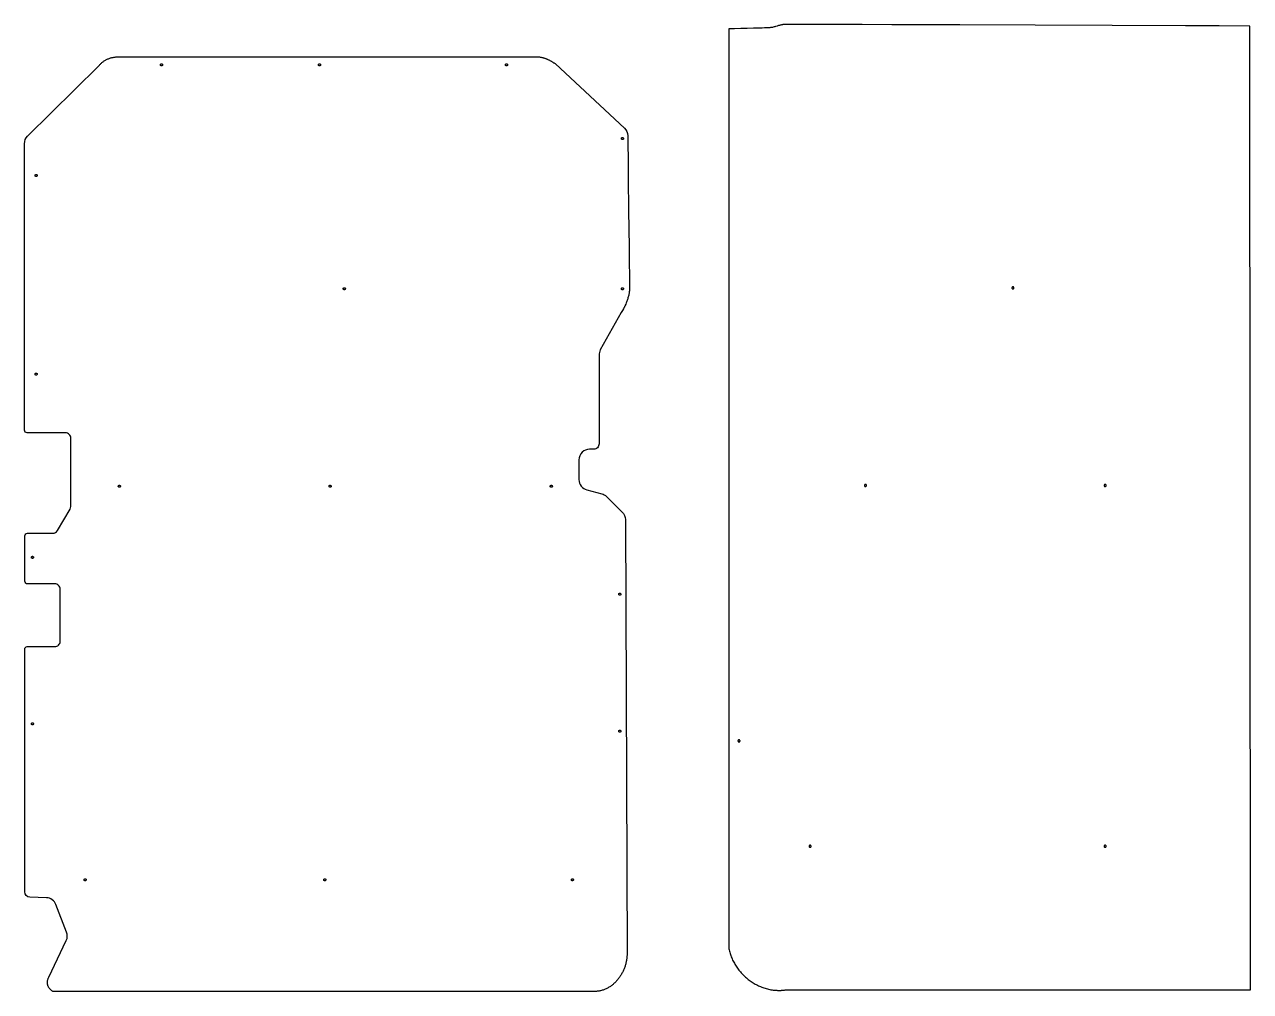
# Model space of a CAD drawing. Extents: x -90 to 5094, y -2208 to 5100.
# Drawn here: x -74 to 2253, y -2208 to -373 of the extents above; entities that cross this region are included whole.
import ezdxf

# ---------------------------------------------------------------- set-up
doc = ezdxf.new("R2010")
doc.units = 0
doc.layers.add('Default_Layer', color=1, linetype='CONTINUOUS')

msp = doc.modelspace()

# ---------------------------------------------------------------- linework, layer by layer
at = {"layer": 'Default_Layer'}
for points in [[(2252.5, -375.5), (2194, -375.3), (2130, -375.1), (1990.6, -374.5), (1844.5, -374), (1701.8, -373.4), (1572.5, -373), (1516.1, -372.8), (1466.8, -372.6), (1425.9, -372.6), (1409.1, -372.5), (1394.8, -372.5), (1383.2, -372.6), (1374.5, -372.6), (1368.9, -372.7), (1367.3, -372.7), (1366.5, -372.7), (1365.8, -372.8), (1365, -372.9), (1363.5, -373.2), (1362.1, -373.5), (1360.6, -373.9), (1359.2, -374.2), (1357.7, -374.6), (1354.8, -375.5), (1351.9, -376.4), (1350.4, -376.8), (1349, -377.2), (1347.5, -377.5), (1346, -377.9), (1344.6, -378.1), (1343.1, -378.4), (1342.2, -378.5), (1341.2, -378.6), (1339.9, -378.7), (1338.5, -378.8), (1335, -378.9), (1331, -379.1), (1326.4, -379.3), (1321.4, -379.4), (1310.2, -379.7), (1298.2, -380), (1285.9, -380.3), (1274.1, -380.6), (1268.6, -380.7), (1263.4, -380.9), (1263.4, -2127.1), (1263.9, -2129.3), (1264.4, -2131.5), (1265, -2133.7), (1265.6, -2135.9), (1266.3, -2138), (1267, -2140.2), (1267.8, -2142.3), (1268.7, -2144.4), (1269.6, -2146.5), (1270.5, -2148.5), (1271.5, -2150.6), (1272.6, -2152.6), (1273.7, -2154.6), (1274.8, -2156.5), (1276, -2158.5), (1277.2, -2160.4), (1278.4, -2162.3), (1279.8, -2164.1), (1281.1, -2165.9), (1282.5, -2167.7), (1283.9, -2169.5), (1285.4, -2171.2), (1286.9, -2172.9), (1288.4, -2174.6), (1290, -2176.2), (1291.6, -2177.8), (1293.2, -2179.4), (1294.9, -2180.9), (1296.6, -2182.4), (1298.4, -2183.9), (1300.2, -2185.3), (1302, -2186.7), (1303.8, -2188), (1305.6, -2189.3), (1307.5, -2190.6), (1309.5, -2191.8), (1311.4, -2192.9), (1313.4, -2194.1), (1315.3, -2195.1), (1317.4, -2196.2), (1319.4, -2197.2), (1321.4, -2198.1), (1323.5, -2199), (1325.6, -2199.8), (1327.7, -2200.6), (1329.9, -2201.4), (1332, -2202.1), (1334.2, -2202.7), (1336.4, -2203.3), (1338.6, -2203.8), (1340.8, -2204.3), (1343, -2204.8), (1345.2, -2205.1), (1347.5, -2205.4), (1349.7, -2205.7), (1352, -2205.9), (1354.2, -2206), (1355.4, -2206.1), (1356.5, -2206.1), (1357.7, -2206.1), (1358.8, -2206.1), (1360, -2206.1), (1361.1, -2206.1), (1362.3, -2206.1), (1363.4, -2206), (1364.5, -2205.9), (1365.7, -2205.8), (1366.9, -2205.7), (1368, -2205.6), (1369.2, -2205.5), (1370.3, -2205.3), (2253.5, -2205.3), (2252.5, -375.5)], [(186.3, -447.1), (186.5, -447.1), (186.7, -447.1), (186.9, -447.2), (187.1, -447.3), (187.2, -447.3), (187.4, -447.4), (187.6, -447.6), (187.7, -447.7), (187.8, -447.8), (187.9, -448), (188, -448.1), (188.1, -448.3), (188.2, -448.5), (188.2, -448.7), (188.3, -448.9), (188.3, -449.1), (188.3, -449.3), (188.2, -449.5), (188.2, -449.7), (188.1, -449.9), (188, -450.1), (187.9, -450.2), (187.8, -450.4), (187.7, -450.5), (187.6, -450.6), (187.4, -450.8), (187.2, -450.9), (187.1, -450.9), (186.9, -451), (186.7, -451.1), (186.5, -451.1), (186.3, -451.1), (186.1, -451.1), (185.9, -451.1), (185.7, -451), (185.5, -450.9), (185.3, -450.9), (185.2, -450.8), (185, -450.6), (184.9, -450.5), (184.7, -450.4), (184.6, -450.2), (184.5, -450.1), (184.4, -449.9), (184.4, -449.7), (184.3, -449.5), (184.3, -449.3), (184.3, -449.1), (184.3, -448.9), (184.3, -448.7), (184.4, -448.5), (184.4, -448.3), (184.5, -448.1), (184.6, -448), (184.7, -447.8), (184.9, -447.7), (185, -447.6), (185.2, -447.4), (185.3, -447.3), (185.5, -447.3), (185.7, -447.2), (185.9, -447.1), (186.1, -447.1), (186.3, -447.1)], [(486.3, -447.1), (486.5, -447.1), (486.7, -447.1), (486.9, -447.2), (487.1, -447.3), (487.2, -447.3), (487.4, -447.4), (487.6, -447.6), (487.7, -447.7), (487.8, -447.8), (487.9, -448), (488, -448.1), (488.1, -448.3), (488.2, -448.5), (488.2, -448.7), (488.3, -448.9), (488.3, -449.1), (488.3, -449.3), (488.2, -449.5), (488.2, -449.7), (488.1, -449.9), (488, -450.1), (487.9, -450.2), (487.8, -450.4), (487.7, -450.5), (487.6, -450.6), (487.4, -450.8), (487.2, -450.9), (487.1, -450.9), (486.9, -451), (486.7, -451.1), (486.5, -451.1), (486.3, -451.1), (486.1, -451.1), (485.9, -451.1), (485.7, -451), (485.5, -450.9), (485.3, -450.9), (485.2, -450.8), (485, -450.6), (484.9, -450.5), (484.7, -450.4), (484.6, -450.2), (484.5, -450.1), (484.4, -449.9), (484.4, -449.7), (484.3, -449.5), (484.3, -449.3), (484.3, -449.1), (484.3, -448.9), (484.3, -448.7), (484.4, -448.5), (484.4, -448.3), (484.5, -448.1), (484.6, -448), (484.7, -447.8), (484.9, -447.7), (485, -447.6), (485.2, -447.4), (485.3, -447.3), (485.5, -447.3), (485.7, -447.2), (485.9, -447.1), (486.1, -447.1), (486.3, -447.1)], [(841.3, -447.1), (841.5, -447.1), (841.7, -447.1), (841.9, -447.2), (842.1, -447.3), (842.2, -447.3), (842.4, -447.4), (842.6, -447.6), (842.7, -447.7), (842.8, -447.8), (842.9, -448), (843, -448.1), (843.1, -448.3), (843.2, -448.5), (843.2, -448.7), (843.3, -448.9), (843.3, -449.1), (843.3, -449.3), (843.2, -449.5), (843.2, -449.7), (843.1, -449.9), (843, -450.1), (842.9, -450.2), (842.8, -450.4), (842.7, -450.5), (842.6, -450.6), (842.4, -450.8), (842.2, -450.9), (842.1, -450.9), (841.9, -451), (841.7, -451.1), (841.5, -451.1), (841.3, -451.1), (841.1, -451.1), (840.9, -451.1), (840.7, -451), (840.5, -450.9), (840.3, -450.9), (840.2, -450.8), (840, -450.6), (839.9, -450.5), (839.7, -450.4), (839.6, -450.2), (839.5, -450.1), (839.4, -449.9), (839.4, -449.7), (839.3, -449.5), (839.3, -449.3), (839.3, -449.1), (839.3, -448.9), (839.3, -448.7), (839.4, -448.5), (839.4, -448.3), (839.5, -448.1), (839.6, -448), (839.7, -447.8), (839.9, -447.7), (840, -447.6), (840.2, -447.4), (840.3, -447.3), (840.5, -447.3), (840.7, -447.2), (840.9, -447.1), (841.1, -447.1), (841.3, -447.1)], [(1061.3, -587.1), (1061.5, -587.1), (1061.7, -587.1), (1061.9, -587.2), (1062.1, -587.3), (1062.2, -587.3), (1062.4, -587.4), (1062.6, -587.6), (1062.7, -587.7), (1062.8, -587.8), (1062.9, -588), (1063, -588.1), (1063.1, -588.3), (1063.2, -588.5), (1063.2, -588.7), (1063.3, -588.9), (1063.3, -589.1), (1063.3, -589.3), (1063.2, -589.5), (1063.2, -589.7), (1063.1, -589.9), (1063, -590.1), (1062.9, -590.2), (1062.8, -590.4), (1062.7, -590.5), (1062.6, -590.6), (1062.4, -590.8), (1062.2, -590.9), (1062.1, -590.9), (1061.9, -591), (1061.7, -591.1), (1061.5, -591.1), (1061.3, -591.1), (1061.1, -591.1), (1060.9, -591.1), (1060.7, -591), (1060.5, -590.9), (1060.3, -590.9), (1060.2, -590.8), (1060, -590.6), (1059.9, -590.5), (1059.7, -590.4), (1059.6, -590.2), (1059.5, -590.1), (1059.4, -589.9), (1059.4, -589.7), (1059.3, -589.5), (1059.3, -589.3), (1059.3, -589.1), (1059.3, -588.9), (1059.3, -588.7), (1059.4, -588.5), (1059.4, -588.3), (1059.5, -588.1), (1059.6, -588), (1059.7, -587.8), (1059.9, -587.7), (1060, -587.6), (1060.2, -587.4), (1060.3, -587.3), (1060.5, -587.3), (1060.7, -587.2), (1060.9, -587.1), (1061.1, -587.1), (1061.3, -587.1)], [(-51.7, -657.1), (-51.5, -657.1), (-51.3, -657.1), (-51.1, -657.2), (-50.9, -657.3), (-50.8, -657.3), (-50.6, -657.4), (-50.4, -657.6), (-50.3, -657.7), (-50.2, -657.8), (-50.1, -658), (-50, -658.1), (-49.9, -658.3), (-49.8, -658.5), (-49.8, -658.7), (-49.7, -658.9), (-49.7, -659.1), (-49.7, -659.3), (-49.8, -659.5), (-49.8, -659.7), (-49.9, -659.9), (-50, -660.1), (-50.1, -660.2), (-50.2, -660.4), (-50.3, -660.5), (-50.4, -660.6), (-50.6, -660.8), (-50.8, -660.9), (-50.9, -660.9), (-51.1, -661), (-51.3, -661.1), (-51.5, -661.1), (-51.7, -661.1), (-51.9, -661.1), (-52.1, -661.1), (-52.3, -661), (-52.5, -660.9), (-52.7, -660.9), (-52.8, -660.8), (-53, -660.6), (-53.1, -660.5), (-53.3, -660.4), (-53.4, -660.2), (-53.5, -660.1), (-53.6, -659.9), (-53.6, -659.7), (-53.7, -659.5), (-53.7, -659.3), (-53.7, -659.1), (-53.7, -658.9), (-53.7, -658.7), (-53.6, -658.5), (-53.6, -658.3), (-53.5, -658.1), (-53.4, -658), (-53.3, -657.8), (-53.1, -657.7), (-53, -657.6), (-52.8, -657.4), (-52.7, -657.3), (-52.5, -657.3), (-52.3, -657.2), (-52.1, -657.1), (-51.9, -657.1), (-51.7, -657.1)], [(533.3, -872.1), (533.5, -872.1), (533.7, -872.1), (533.9, -872.2), (534.1, -872.3), (534.2, -872.3), (534.4, -872.4), (534.6, -872.6), (534.7, -872.7), (534.8, -872.8), (534.9, -873), (535, -873.1), (535.1, -873.3), (535.2, -873.5), (535.2, -873.7), (535.3, -873.9), (535.3, -874.1), (535.3, -874.3), (535.2, -874.5), (535.2, -874.7), (535.1, -874.9), (535, -875.1), (534.9, -875.2), (534.8, -875.4), (534.7, -875.5), (534.6, -875.6), (534.4, -875.8), (534.2, -875.9), (534.1, -875.9), (533.9, -876), (533.7, -876.1), (533.5, -876.1), (533.3, -876.1), (533.1, -876.1), (532.9, -876.1), (532.7, -876), (532.5, -875.9), (532.3, -875.9), (532.2, -875.8), (532, -875.6), (531.9, -875.5), (531.7, -875.4), (531.6, -875.2), (531.5, -875.1), (531.4, -874.9), (531.4, -874.7), (531.3, -874.5), (531.3, -874.3), (531.3, -874.1), (531.3, -873.9), (531.3, -873.7), (531.4, -873.5), (531.4, -873.3), (531.5, -873.1), (531.6, -873), (531.7, -872.8), (531.9, -872.7), (532, -872.6), (532.2, -872.4), (532.3, -872.3), (532.5, -872.3), (532.7, -872.2), (532.9, -872.1), (533.1, -872.1), (533.3, -872.1)], [(1061.3, -872.1), (1061.5, -872.1), (1061.7, -872.1), (1061.9, -872.2), (1062.1, -872.3), (1062.2, -872.3), (1062.4, -872.4), (1062.6, -872.6), (1062.7, -872.7), (1062.8, -872.8), (1062.9, -873), (1063, -873.1), (1063.1, -873.3), (1063.2, -873.5), (1063.2, -873.7), (1063.3, -873.9), (1063.3, -874.1), (1063.3, -874.3), (1063.2, -874.5), (1063.2, -874.7), (1063.1, -874.9), (1063, -875.1), (1062.9, -875.2), (1062.8, -875.4), (1062.7, -875.5), (1062.6, -875.6), (1062.4, -875.8), (1062.2, -875.9), (1062.1, -875.9), (1061.9, -876), (1061.7, -876.1), (1061.5, -876.1), (1061.3, -876.1), (1061.1, -876.1), (1060.9, -876.1), (1060.7, -876), (1060.5, -875.9), (1060.3, -875.9), (1060.2, -875.8), (1060, -875.6), (1059.9, -875.5), (1059.7, -875.4), (1059.6, -875.2), (1059.5, -875.1), (1059.4, -874.9), (1059.4, -874.7), (1059.3, -874.5), (1059.3, -874.3), (1059.3, -874.1), (1059.3, -873.9), (1059.3, -873.7), (1059.4, -873.5), (1059.4, -873.3), (1059.5, -873.1), (1059.6, -873), (1059.7, -872.8), (1059.9, -872.7), (1060, -872.6), (1060.2, -872.4), (1060.3, -872.3), (1060.5, -872.3), (1060.7, -872.2), (1060.9, -872.1), (1061.1, -872.1), (1061.3, -872.1)], [(1802.5, -870.5), (1802.3, -870.6), (1802.1, -870.6), (1801.9, -870.6), (1801.8, -870.7), (1801.6, -870.8), (1801.4, -870.9), (1801.3, -871), (1801.1, -871.1), (1801, -871.3), (1800.9, -871.4), (1800.8, -871.6), (1800.7, -871.8), (1800.6, -872), (1800.6, -872.1), (1800.5, -872.3), (1800.5, -872.5), (1800.5, -872.8), (1800.6, -872.9), (1800.6, -873.1), (1800.7, -873.3), (1800.8, -873.5), (1800.9, -873.7), (1801, -873.8), (1801.1, -874), (1801.3, -874.1), (1801.4, -874.2), (1801.6, -874.3), (1801.8, -874.4), (1801.9, -874.5), (1802.1, -874.5), (1802.3, -874.5), (1802.5, -874.5), (1802.7, -874.5), (1802.9, -874.5), (1803.1, -874.5), (1803.3, -874.4), (1803.5, -874.3), (1803.6, -874.2), (1803.8, -874.1), (1803.9, -874), (1804.1, -873.8), (1804.2, -873.7), (1804.3, -873.5), (1804.4, -873.3), (1804.4, -873.1), (1804.5, -872.9), (1804.5, -872.8), (1804.5, -872.5), (1804.5, -872.3), (1804.5, -872.1), (1804.4, -872), (1804.4, -871.8), (1804.3, -871.6), (1804.2, -871.4), (1804.1, -871.3), (1803.9, -871.1), (1803.8, -871), (1803.6, -870.9), (1803.5, -870.8), (1803.3, -870.7), (1803.1, -870.6), (1802.9, -870.6), (1802.7, -870.6), (1802.5, -870.5)], [(-51.7, -1034.1), (-51.5, -1034.1), (-51.3, -1034.1), (-51.1, -1034.2), (-50.9, -1034.3), (-50.8, -1034.3), (-50.6, -1034.4), (-50.4, -1034.6), (-50.3, -1034.7), (-50.2, -1034.8), (-50.1, -1035), (-50, -1035.1), (-49.9, -1035.3), (-49.8, -1035.5), (-49.8, -1035.7), (-49.7, -1035.9), (-49.7, -1036.1), (-49.7, -1036.3), (-49.8, -1036.5), (-49.8, -1036.7), (-49.9, -1036.9), (-50, -1037.1), (-50.1, -1037.2), (-50.2, -1037.4), (-50.3, -1037.5), (-50.4, -1037.6), (-50.6, -1037.8), (-50.8, -1037.9), (-50.9, -1037.9), (-51.1, -1038), (-51.3, -1038.1), (-51.5, -1038.1), (-51.7, -1038.1), (-51.9, -1038.1), (-52.1, -1038.1), (-52.3, -1038), (-52.5, -1037.9), (-52.7, -1037.9), (-52.8, -1037.8), (-53, -1037.6), (-53.1, -1037.5), (-53.3, -1037.4), (-53.4, -1037.2), (-53.5, -1037.1), (-53.6, -1036.9), (-53.6, -1036.7), (-53.7, -1036.5), (-53.7, -1036.3), (-53.7, -1036.1), (-53.7, -1035.9), (-53.7, -1035.7), (-53.6, -1035.5), (-53.6, -1035.3), (-53.5, -1035.1), (-53.4, -1035), (-53.3, -1034.8), (-53.1, -1034.7), (-53, -1034.6), (-52.8, -1034.4), (-52.7, -1034.3), (-52.5, -1034.3), (-52.3, -1034.2), (-52.1, -1034.1), (-51.9, -1034.1), (-51.7, -1034.1)], [(106.3, -1247.1), (106.5, -1247.1), (106.7, -1247.1), (106.9, -1247.2), (107.1, -1247.3), (107.2, -1247.3), (107.4, -1247.4), (107.6, -1247.6), (107.7, -1247.7), (107.8, -1247.8), (107.9, -1248), (108, -1248.1), (108.1, -1248.3), (108.2, -1248.5), (108.2, -1248.7), (108.3, -1248.9), (108.3, -1249.1), (108.3, -1249.3), (108.2, -1249.5), (108.2, -1249.7), (108.1, -1249.9), (108, -1250.1), (107.9, -1250.2), (107.8, -1250.4), (107.7, -1250.5), (107.6, -1250.6), (107.4, -1250.8), (107.2, -1250.9), (107.1, -1250.9), (106.9, -1251), (106.7, -1251.1), (106.5, -1251.1), (106.3, -1251.1), (106.1, -1251.1), (105.9, -1251.1), (105.7, -1251), (105.5, -1250.9), (105.3, -1250.9), (105.2, -1250.8), (105, -1250.6), (104.9, -1250.5), (104.7, -1250.4), (104.6, -1250.2), (104.5, -1250.1), (104.4, -1249.9), (104.4, -1249.7), (104.3, -1249.5), (104.3, -1249.3), (104.3, -1249.1), (104.3, -1248.9), (104.3, -1248.7), (104.4, -1248.5), (104.4, -1248.3), (104.5, -1248.1), (104.6, -1248), (104.7, -1247.8), (104.9, -1247.7), (105, -1247.6), (105.2, -1247.4), (105.3, -1247.3), (105.5, -1247.3), (105.7, -1247.2), (105.9, -1247.1), (106.1, -1247.1), (106.3, -1247.1)], [(506.3, -1247.1), (506.5, -1247.1), (506.7, -1247.1), (506.9, -1247.2), (507.1, -1247.3), (507.2, -1247.3), (507.4, -1247.4), (507.6, -1247.6), (507.7, -1247.7), (507.8, -1247.8), (507.9, -1248), (508, -1248.1), (508.1, -1248.3), (508.2, -1248.5), (508.2, -1248.7), (508.3, -1248.9), (508.3, -1249.1), (508.3, -1249.3), (508.2, -1249.5), (508.2, -1249.7), (508.1, -1249.9), (508, -1250.1), (507.9, -1250.2), (507.8, -1250.4), (507.7, -1250.5), (507.6, -1250.6), (507.4, -1250.8), (507.2, -1250.9), (507.1, -1250.9), (506.9, -1251), (506.7, -1251.1), (506.5, -1251.1), (506.3, -1251.1), (506.1, -1251.1), (505.9, -1251.1), (505.7, -1251), (505.5, -1250.9), (505.3, -1250.9), (505.2, -1250.8), (505, -1250.6), (504.9, -1250.5), (504.7, -1250.4), (504.6, -1250.2), (504.5, -1250.1), (504.4, -1249.9), (504.4, -1249.7), (504.3, -1249.5), (504.3, -1249.3), (504.3, -1249.1), (504.3, -1248.9), (504.3, -1248.7), (504.4, -1248.5), (504.4, -1248.3), (504.5, -1248.1), (504.6, -1248), (504.7, -1247.8), (504.9, -1247.7), (505, -1247.6), (505.2, -1247.4), (505.3, -1247.3), (505.5, -1247.3), (505.7, -1247.2), (505.9, -1247.1), (506.1, -1247.1), (506.3, -1247.1)], [(926.3, -1247.1), (926.5, -1247.1), (926.7, -1247.1), (926.9, -1247.2), (927.1, -1247.3), (927.2, -1247.3), (927.4, -1247.4), (927.6, -1247.6), (927.7, -1247.7), (927.8, -1247.8), (927.9, -1248), (928, -1248.1), (928.1, -1248.3), (928.2, -1248.5), (928.2, -1248.7), (928.3, -1248.9), (928.3, -1249.1), (928.3, -1249.3), (928.2, -1249.5), (928.2, -1249.7), (928.1, -1249.9), (928, -1250.1), (927.9, -1250.2), (927.8, -1250.4), (927.7, -1250.5), (927.6, -1250.6), (927.4, -1250.8), (927.2, -1250.9), (927.1, -1250.9), (926.9, -1251), (926.7, -1251.1), (926.5, -1251.1), (926.3, -1251.1), (926.1, -1251.1), (925.9, -1251.1), (925.7, -1251), (925.5, -1250.9), (925.3, -1250.9), (925.2, -1250.8), (925, -1250.6), (924.9, -1250.5), (924.7, -1250.4), (924.6, -1250.2), (924.5, -1250.1), (924.4, -1249.9), (924.4, -1249.7), (924.3, -1249.5), (924.3, -1249.3), (924.3, -1249.1), (924.3, -1248.9), (924.3, -1248.7), (924.4, -1248.5), (924.4, -1248.3), (924.5, -1248.1), (924.6, -1248), (924.7, -1247.8), (924.9, -1247.7), (925, -1247.6), (925.2, -1247.4), (925.3, -1247.3), (925.5, -1247.3), (925.7, -1247.2), (925.9, -1247.1), (926.1, -1247.1), (926.3, -1247.1)], [(1522.5, -1245.5), (1522.3, -1245.6), (1522.1, -1245.6), (1521.9, -1245.6), (1521.8, -1245.7), (1521.6, -1245.8), (1521.4, -1245.9), (1521.3, -1246), (1521.1, -1246.1), (1521, -1246.3), (1520.9, -1246.4), (1520.8, -1246.6), (1520.7, -1246.8), (1520.6, -1247), (1520.6, -1247.1), (1520.5, -1247.3), (1520.5, -1247.5), (1520.5, -1247.8), (1520.6, -1247.9), (1520.6, -1248.1), (1520.7, -1248.3), (1520.8, -1248.5), (1520.9, -1248.7), (1521, -1248.8), (1521.1, -1249), (1521.3, -1249.1), (1521.4, -1249.2), (1521.6, -1249.3), (1521.8, -1249.4), (1521.9, -1249.5), (1522.1, -1249.5), (1522.3, -1249.5), (1522.5, -1249.5), (1522.7, -1249.5), (1522.9, -1249.5), (1523.1, -1249.5), (1523.3, -1249.4), (1523.5, -1249.3), (1523.6, -1249.2), (1523.8, -1249.1), (1523.9, -1249), (1524.1, -1248.8), (1524.2, -1248.7), (1524.3, -1248.5), (1524.4, -1248.3), (1524.4, -1248.1), (1524.5, -1247.9), (1524.5, -1247.8), (1524.5, -1247.5), (1524.5, -1247.3), (1524.5, -1247.1), (1524.4, -1247), (1524.4, -1246.8), (1524.3, -1246.6), (1524.2, -1246.4), (1524.1, -1246.3), (1523.9, -1246.1), (1523.8, -1246), (1523.6, -1245.9), (1523.5, -1245.8), (1523.3, -1245.7), (1523.1, -1245.6), (1522.9, -1245.6), (1522.7, -1245.6), (1522.5, -1245.5)], [(1977.5, -1245.5), (1977.3, -1245.6), (1977.1, -1245.6), (1976.9, -1245.6), (1976.8, -1245.7), (1976.6, -1245.8), (1976.4, -1245.9), (1976.3, -1246), (1976.1, -1246.1), (1976, -1246.3), (1975.9, -1246.4), (1975.8, -1246.6), (1975.7, -1246.8), (1975.6, -1247), (1975.6, -1247.1), (1975.5, -1247.3), (1975.5, -1247.5), (1975.5, -1247.8), (1975.6, -1247.9), (1975.6, -1248.1), (1975.7, -1248.3), (1975.8, -1248.5), (1975.9, -1248.7), (1976, -1248.8), (1976.1, -1249), (1976.3, -1249.1), (1976.4, -1249.2), (1976.6, -1249.3), (1976.8, -1249.4), (1976.9, -1249.5), (1977.1, -1249.5), (1977.3, -1249.5), (1977.5, -1249.5), (1977.7, -1249.5), (1977.9, -1249.5), (1978.1, -1249.5), (1978.3, -1249.4), (1978.5, -1249.3), (1978.6, -1249.2), (1978.8, -1249.1), (1978.9, -1249), (1979.1, -1248.8), (1979.2, -1248.7), (1979.3, -1248.5), (1979.4, -1248.3), (1979.4, -1248.1), (1979.5, -1247.9), (1979.5, -1247.8), (1979.5, -1247.5), (1979.5, -1247.3), (1979.5, -1247.1), (1979.4, -1247), (1979.4, -1246.8), (1979.3, -1246.6), (1979.2, -1246.4), (1979.1, -1246.3), (1978.9, -1246.1), (1978.8, -1246), (1978.6, -1245.9), (1978.5, -1245.8), (1978.3, -1245.7), (1978.1, -1245.6), (1977.9, -1245.6), (1977.7, -1245.6), (1977.5, -1245.5)], [(-58.7, -1382.1), (-58.5, -1382.1), (-58.3, -1382.1), (-58.1, -1382.2), (-57.9, -1382.3), (-57.8, -1382.3), (-57.6, -1382.4), (-57.4, -1382.6), (-57.3, -1382.7), (-57.2, -1382.8), (-57.1, -1383), (-57, -1383.1), (-56.9, -1383.3), (-56.8, -1383.5), (-56.8, -1383.7), (-56.7, -1383.9), (-56.7, -1384.1), (-56.7, -1384.3), (-56.8, -1384.5), (-56.8, -1384.7), (-56.9, -1384.9), (-57, -1385.1), (-57.1, -1385.2), (-57.2, -1385.4), (-57.3, -1385.5), (-57.4, -1385.6), (-57.6, -1385.8), (-57.8, -1385.9), (-57.9, -1385.9), (-58.1, -1386), (-58.3, -1386.1), (-58.5, -1386.1), (-58.7, -1386.1), (-58.9, -1386.1), (-59.1, -1386.1), (-59.3, -1386), (-59.5, -1385.9), (-59.7, -1385.9), (-59.8, -1385.8), (-60, -1385.6), (-60.1, -1385.5), (-60.3, -1385.4), (-60.4, -1385.2), (-60.5, -1385.1), (-60.6, -1384.9), (-60.6, -1384.7), (-60.7, -1384.5), (-60.7, -1384.3), (-60.7, -1384.1), (-60.7, -1383.9), (-60.7, -1383.7), (-60.6, -1383.5), (-60.6, -1383.3), (-60.5, -1383.1), (-60.4, -1383), (-60.3, -1382.8), (-60.1, -1382.7), (-60, -1382.6), (-59.8, -1382.4), (-59.7, -1382.3), (-59.5, -1382.3), (-59.3, -1382.2), (-59.1, -1382.1), (-58.9, -1382.1), (-58.7, -1382.1)], [(1056.3, -1452.1), (1056.5, -1452.1), (1056.7, -1452.1), (1056.9, -1452.2), (1057.1, -1452.3), (1057.2, -1452.3), (1057.4, -1452.4), (1057.6, -1452.6), (1057.7, -1452.7), (1057.8, -1452.8), (1057.9, -1453), (1058, -1453.1), (1058.1, -1453.3), (1058.2, -1453.5), (1058.2, -1453.7), (1058.3, -1453.9), (1058.3, -1454.1), (1058.3, -1454.3), (1058.2, -1454.5), (1058.2, -1454.7), (1058.1, -1454.9), (1058, -1455.1), (1057.9, -1455.2), (1057.8, -1455.4), (1057.7, -1455.5), (1057.6, -1455.6), (1057.4, -1455.8), (1057.2, -1455.9), (1057.1, -1455.9), (1056.9, -1456), (1056.7, -1456.1), (1056.5, -1456.1), (1056.3, -1456.1), (1056.1, -1456.1), (1055.9, -1456.1), (1055.7, -1456), (1055.5, -1455.9), (1055.3, -1455.9), (1055.2, -1455.8), (1055, -1455.6), (1054.9, -1455.5), (1054.7, -1455.4), (1054.6, -1455.2), (1054.5, -1455.1), (1054.4, -1454.9), (1054.4, -1454.7), (1054.3, -1454.5), (1054.3, -1454.3), (1054.3, -1454.1), (1054.3, -1453.9), (1054.3, -1453.7), (1054.4, -1453.5), (1054.4, -1453.3), (1054.5, -1453.1), (1054.6, -1453), (1054.7, -1452.8), (1054.9, -1452.7), (1055, -1452.6), (1055.2, -1452.4), (1055.3, -1452.3), (1055.5, -1452.3), (1055.7, -1452.2), (1055.9, -1452.1), (1056.1, -1452.1), (1056.3, -1452.1)], [(-58.7, -1698.1), (-58.5, -1698.1), (-58.3, -1698.1), (-58.1, -1698.2), (-57.9, -1698.3), (-57.8, -1698.3), (-57.6, -1698.4), (-57.4, -1698.6), (-57.3, -1698.7), (-57.2, -1698.8), (-57.1, -1699), (-57, -1699.1), (-56.9, -1699.3), (-56.8, -1699.5), (-56.8, -1699.7), (-56.7, -1699.9), (-56.7, -1700.1), (-56.7, -1700.3), (-56.8, -1700.5), (-56.8, -1700.7), (-56.9, -1700.9), (-57, -1701.1), (-57.1, -1701.2), (-57.2, -1701.4), (-57.3, -1701.5), (-57.4, -1701.6), (-57.6, -1701.8), (-57.8, -1701.9), (-57.9, -1701.9), (-58.1, -1702), (-58.3, -1702.1), (-58.5, -1702.1), (-58.7, -1702.1), (-58.9, -1702.1), (-59.1, -1702.1), (-59.3, -1702), (-59.5, -1701.9), (-59.7, -1701.9), (-59.8, -1701.8), (-60, -1701.6), (-60.1, -1701.5), (-60.3, -1701.4), (-60.4, -1701.2), (-60.5, -1701.1), (-60.6, -1700.9), (-60.6, -1700.7), (-60.7, -1700.5), (-60.7, -1700.3), (-60.7, -1700.1), (-60.7, -1699.9), (-60.7, -1699.7), (-60.6, -1699.5), (-60.6, -1699.3), (-60.5, -1699.1), (-60.4, -1699), (-60.3, -1698.8), (-60.1, -1698.7), (-60, -1698.6), (-59.8, -1698.4), (-59.7, -1698.3), (-59.5, -1698.3), (-59.3, -1698.2), (-59.1, -1698.1), (-58.9, -1698.1), (-58.7, -1698.1)], [(1056.3, -1712.1), (1056.5, -1712.1), (1056.7, -1712.1), (1056.9, -1712.2), (1057.1, -1712.3), (1057.2, -1712.3), (1057.4, -1712.4), (1057.6, -1712.6), (1057.7, -1712.7), (1057.8, -1712.8), (1057.9, -1713), (1058, -1713.1), (1058.1, -1713.3), (1058.2, -1713.5), (1058.2, -1713.7), (1058.3, -1713.9), (1058.3, -1714.1), (1058.3, -1714.3), (1058.2, -1714.5), (1058.2, -1714.7), (1058.1, -1714.9), (1058, -1715.1), (1057.9, -1715.2), (1057.8, -1715.4), (1057.7, -1715.5), (1057.6, -1715.6), (1057.4, -1715.8), (1057.2, -1715.9), (1057.1, -1715.9), (1056.9, -1716), (1056.7, -1716.1), (1056.5, -1716.1), (1056.3, -1716.1), (1056.1, -1716.1), (1055.9, -1716.1), (1055.7, -1716), (1055.5, -1715.9), (1055.3, -1715.9), (1055.2, -1715.8), (1055, -1715.6), (1054.9, -1715.5), (1054.7, -1715.4), (1054.6, -1715.2), (1054.5, -1715.1), (1054.4, -1714.9), (1054.4, -1714.7), (1054.3, -1714.5), (1054.3, -1714.3), (1054.3, -1714.1), (1054.3, -1713.9), (1054.3, -1713.7), (1054.4, -1713.5), (1054.4, -1713.3), (1054.5, -1713.1), (1054.6, -1713), (1054.7, -1712.8), (1054.9, -1712.7), (1055, -1712.6), (1055.2, -1712.4), (1055.3, -1712.3), (1055.5, -1712.3), (1055.7, -1712.2), (1055.9, -1712.1), (1056.1, -1712.1), (1056.3, -1712.1)], [(1282.5, -1730.5), (1282.3, -1730.6), (1282.1, -1730.6), (1281.9, -1730.6), (1281.8, -1730.7), (1281.6, -1730.8), (1281.4, -1730.9), (1281.3, -1731), (1281.1, -1731.1), (1281, -1731.3), (1280.9, -1731.4), (1280.8, -1731.6), (1280.7, -1731.8), (1280.6, -1732), (1280.6, -1732.1), (1280.5, -1732.3), (1280.5, -1732.5), (1280.5, -1732.8), (1280.6, -1732.9), (1280.6, -1733.1), (1280.7, -1733.3), (1280.8, -1733.5), (1280.9, -1733.7), (1281, -1733.8), (1281.1, -1734), (1281.3, -1734.1), (1281.4, -1734.2), (1281.6, -1734.3), (1281.8, -1734.4), (1281.9, -1734.5), (1282.1, -1734.5), (1282.3, -1734.5), (1282.5, -1734.5), (1282.7, -1734.5), (1282.9, -1734.5), (1283.1, -1734.5), (1283.3, -1734.4), (1283.5, -1734.3), (1283.6, -1734.2), (1283.8, -1734.1), (1283.9, -1734), (1284.1, -1733.8), (1284.2, -1733.7), (1284.3, -1733.5), (1284.4, -1733.3), (1284.4, -1733.1), (1284.5, -1732.9), (1284.5, -1732.8), (1284.5, -1732.5), (1284.5, -1732.3), (1284.5, -1732.1), (1284.4, -1732), (1284.4, -1731.8), (1284.3, -1731.6), (1284.2, -1731.4), (1284.1, -1731.3), (1283.9, -1731.1), (1283.8, -1731), (1283.6, -1730.9), (1283.5, -1730.8), (1283.3, -1730.7), (1283.1, -1730.6), (1282.9, -1730.6), (1282.7, -1730.6), (1282.5, -1730.5)], [(1417.5, -1930.5), (1417.3, -1930.6), (1417.1, -1930.6), (1416.9, -1930.6), (1416.8, -1930.7), (1416.6, -1930.8), (1416.4, -1930.9), (1416.3, -1931), (1416.1, -1931.1), (1416, -1931.3), (1415.9, -1931.4), (1415.8, -1931.6), (1415.7, -1931.8), (1415.6, -1932), (1415.6, -1932.1), (1415.5, -1932.3), (1415.5, -1932.5), (1415.5, -1932.8), (1415.6, -1932.9), (1415.6, -1933.1), (1415.7, -1933.3), (1415.8, -1933.5), (1415.9, -1933.7), (1416, -1933.8), (1416.1, -1934), (1416.3, -1934.1), (1416.4, -1934.2), (1416.6, -1934.3), (1416.8, -1934.4), (1416.9, -1934.5), (1417.1, -1934.5), (1417.3, -1934.5), (1417.5, -1934.5), (1417.7, -1934.5), (1417.9, -1934.5), (1418.1, -1934.5), (1418.3, -1934.4), (1418.5, -1934.3), (1418.6, -1934.2), (1418.8, -1934.1), (1418.9, -1934), (1419.1, -1933.8), (1419.2, -1933.7), (1419.3, -1933.5), (1419.4, -1933.3), (1419.4, -1933.1), (1419.5, -1932.9), (1419.5, -1932.8), (1419.5, -1932.5), (1419.5, -1932.3), (1419.5, -1932.1), (1419.4, -1932), (1419.4, -1931.8), (1419.3, -1931.6), (1419.2, -1931.4), (1419.1, -1931.3), (1418.9, -1931.1), (1418.8, -1931), (1418.6, -1930.9), (1418.5, -1930.8), (1418.3, -1930.7), (1418.1, -1930.6), (1417.9, -1930.6), (1417.7, -1930.6), (1417.5, -1930.5)], [(1977.5, -1930.5), (1977.3, -1930.6), (1977.1, -1930.6), (1976.9, -1930.6), (1976.8, -1930.7), (1976.6, -1930.8), (1976.4, -1930.9), (1976.3, -1931), (1976.1, -1931.1), (1976, -1931.3), (1975.9, -1931.4), (1975.8, -1931.6), (1975.7, -1931.8), (1975.6, -1932), (1975.6, -1932.1), (1975.5, -1932.3), (1975.5, -1932.5), (1975.5, -1932.8), (1975.6, -1932.9), (1975.6, -1933.1), (1975.7, -1933.3), (1975.8, -1933.5), (1975.9, -1933.7), (1976, -1933.8), (1976.1, -1934), (1976.3, -1934.1), (1976.4, -1934.2), (1976.6, -1934.3), (1976.8, -1934.4), (1976.9, -1934.5), (1977.1, -1934.5), (1977.3, -1934.5), (1977.5, -1934.5), (1977.7, -1934.5), (1977.9, -1934.5), (1978.1, -1934.5), (1978.3, -1934.4), (1978.5, -1934.3), (1978.6, -1934.2), (1978.8, -1934.1), (1978.9, -1934), (1979.1, -1933.8), (1979.2, -1933.7), (1979.3, -1933.5), (1979.4, -1933.3), (1979.4, -1933.1), (1979.5, -1932.9), (1979.5, -1932.8), (1979.5, -1932.5), (1979.5, -1932.3), (1979.5, -1932.1), (1979.4, -1932), (1979.4, -1931.8), (1979.3, -1931.6), (1979.2, -1931.4), (1979.1, -1931.3), (1978.9, -1931.1), (1978.8, -1931), (1978.6, -1930.9), (1978.5, -1930.8), (1978.3, -1930.7), (1978.1, -1930.6), (1977.9, -1930.6), (1977.7, -1930.6), (1977.5, -1930.5)], [(41.3, -1994.1), (41.5, -1994.1), (41.7, -1994.1), (41.9, -1994.2), (42.1, -1994.3), (42.2, -1994.3), (42.4, -1994.4), (42.6, -1994.6), (42.7, -1994.7), (42.8, -1994.8), (42.9, -1995), (43, -1995.1), (43.1, -1995.3), (43.2, -1995.5), (43.2, -1995.7), (43.3, -1995.9), (43.3, -1996.1), (43.3, -1996.3), (43.2, -1996.5), (43.2, -1996.7), (43.1, -1996.9), (43, -1997.1), (42.9, -1997.2), (42.8, -1997.4), (42.7, -1997.5), (42.6, -1997.6), (42.4, -1997.8), (42.2, -1997.9), (42.1, -1997.9), (41.9, -1998), (41.7, -1998.1), (41.5, -1998.1), (41.3, -1998.1), (41.1, -1998.1), (40.9, -1998.1), (40.7, -1998), (40.5, -1997.9), (40.3, -1997.9), (40.2, -1997.8), (40, -1997.6), (39.9, -1997.5), (39.7, -1997.4), (39.6, -1997.2), (39.5, -1997.1), (39.4, -1996.9), (39.4, -1996.7), (39.3, -1996.5), (39.3, -1996.3), (39.3, -1996.1), (39.3, -1995.9), (39.3, -1995.7), (39.4, -1995.5), (39.4, -1995.3), (39.5, -1995.1), (39.6, -1995), (39.7, -1994.8), (39.9, -1994.7), (40, -1994.6), (40.2, -1994.4), (40.3, -1994.3), (40.5, -1994.3), (40.7, -1994.2), (40.9, -1994.1), (41.1, -1994.1), (41.3, -1994.1)], [(496.3, -1994.1), (496.5, -1994.1), (496.7, -1994.1), (496.9, -1994.2), (497.1, -1994.3), (497.2, -1994.3), (497.4, -1994.4), (497.6, -1994.6), (497.7, -1994.7), (497.8, -1994.8), (497.9, -1995), (498, -1995.1), (498.1, -1995.3), (498.2, -1995.5), (498.2, -1995.7), (498.3, -1995.9), (498.3, -1996.1), (498.3, -1996.3), (498.2, -1996.5), (498.2, -1996.7), (498.1, -1996.9), (498, -1997.1), (497.9, -1997.2), (497.8, -1997.4), (497.7, -1997.5), (497.6, -1997.6), (497.4, -1997.8), (497.2, -1997.9), (497.1, -1997.9), (496.9, -1998), (496.7, -1998.1), (496.5, -1998.1), (496.3, -1998.1), (496.1, -1998.1), (495.9, -1998.1), (495.7, -1998), (495.5, -1997.9), (495.3, -1997.9), (495.2, -1997.8), (495, -1997.6), (494.9, -1997.5), (494.7, -1997.4), (494.6, -1997.2), (494.5, -1997.1), (494.4, -1996.9), (494.4, -1996.7), (494.3, -1996.5), (494.3, -1996.3), (494.3, -1996.1), (494.3, -1995.9), (494.3, -1995.7), (494.4, -1995.5), (494.4, -1995.3), (494.5, -1995.1), (494.6, -1995), (494.7, -1994.8), (494.9, -1994.7), (495, -1994.6), (495.2, -1994.4), (495.3, -1994.3), (495.5, -1994.3), (495.7, -1994.2), (495.9, -1994.1), (496.1, -1994.1), (496.3, -1994.1)], [(966.3, -1994.1), (966.5, -1994.1), (966.7, -1994.1), (966.9, -1994.2), (967.1, -1994.3), (967.2, -1994.3), (967.4, -1994.4), (967.6, -1994.6), (967.7, -1994.7), (967.8, -1994.8), (967.9, -1995), (968, -1995.1), (968.1, -1995.3), (968.2, -1995.5), (968.2, -1995.7), (968.3, -1995.9), (968.3, -1996.1), (968.3, -1996.3), (968.2, -1996.5), (968.2, -1996.7), (968.1, -1996.9), (968, -1997.1), (967.9, -1997.2), (967.8, -1997.4), (967.7, -1997.5), (967.6, -1997.6), (967.4, -1997.8), (967.2, -1997.9), (967.1, -1997.9), (966.9, -1998), (966.7, -1998.1), (966.5, -1998.1), (966.3, -1998.1), (966.1, -1998.1), (965.9, -1998.1), (965.7, -1998), (965.5, -1997.9), (965.3, -1997.9), (965.2, -1997.8), (965, -1997.6), (964.9, -1997.5), (964.7, -1997.4), (964.6, -1997.2), (964.5, -1997.1), (964.4, -1996.9), (964.4, -1996.7), (964.3, -1996.5), (964.3, -1996.3), (964.3, -1996.1), (964.3, -1995.9), (964.3, -1995.7), (964.4, -1995.5), (964.4, -1995.3), (964.5, -1995.1), (964.6, -1995), (964.7, -1994.8), (964.9, -1994.7), (965, -1994.6), (965.2, -1994.4), (965.3, -1994.3), (965.5, -1994.3), (965.7, -1994.2), (965.9, -1994.1), (966.1, -1994.1), (966.3, -1994.1)]]:
    msp.add_lwpolyline(points, close=True, dxfattribs=at)
msp.add_lwpolyline([(103.6, -434.1), (904, -434.1), (905, -434.3), (906, -434.5), (907, -434.7), (908.1, -434.9), (909.1, -435.2), (910.1, -435.4), (911.1, -435.7), (912.1, -436), (913.1, -436.3), (914.1, -436.6), (915, -437), (916, -437.3), (917, -437.7), (918, -438.1), (918.9, -438.5), (919.9, -438.9), (920.8, -439.3), (921.8, -439.8), (922.7, -440.2), (923.6, -440.7), (924.5, -441.2), (925.4, -441.7), (926.3, -442.2), (927.2, -442.7), (928.1, -443.3), (929, -443.8), (929.9, -444.4), (930.7, -445), (931.6, -445.6), (932.4, -446.2), (933.3, -446.8), (934.1, -447.4), (1065, -569.1, -0.206006), (1071.4, -583.6), (1071.6, -603.2), (1071.9, -624.6), (1072.4, -670.9), (1073, -719.3), (1073.6, -766.7), (1073.9, -789), (1074.1, -809.8), (1074.3, -828.8), (1074.4, -845.4), (1074.4, -859.5), (1074.5, -865.3), (1074.4, -870.4), (1074.4, -874.6), (1074.4, -877.9), (1074.3, -880.2), (1074.2, -881), (1074.2, -881.5), (1073.9, -883.1), (1073.6, -884.7), (1073.2, -886.4), (1072.8, -888.1), (1072.3, -889.8), (1071.8, -891.5), (1071.3, -893.1), (1070.7, -894.8), (1070.2, -896.4), (1069.6, -898), (1069.1, -899.5), (1068.5, -900.9), (1067.5, -903.4), (1066.7, -905.4), (1066.3, -906.3), (1065.9, -907.2), (1065.4, -908.1), (1065, -908.9), (1064, -910.6), (1063.1, -912.3), (1061.1, -915.6), (1060.1, -917.3), (1059.1, -919), (1019.3, -990.3, 0.128004), (1016.8, -1000), (1016.8, -1168.8, -0.414214), (1006.8, -1178.8), (998.8, -1178.8, 0.414214), (978.8, -1198.8), (978.8, -1236.5, 0.341868), (993.8, -1255.9), (1022, -1263.2, -0.133041), (1031.1, -1268.4), (1060.9, -1298, -0.198736), (1066.8, -1312.1), (1070, -2138.2), (1070, -2139.8), (1069.9, -2141.4), (1069.8, -2143), (1069.6, -2144.6), (1069.4, -2146.2), (1069.2, -2147.8), (1068.9, -2149.4), (1068.6, -2151), (1068.3, -2152.5), (1067.9, -2154.1), (1067.5, -2155.7), (1067.1, -2157.3), (1066.6, -2158.8), (1066.2, -2160.4), (1065.6, -2161.9), (1065.1, -2163.4), (1064.5, -2164.9), (1063.9, -2166.4), (1063.2, -2167.9), (1062.6, -2169.4), (1061.9, -2170.8), (1061.1, -2172.3), (1060.4, -2173.7), (1059.6, -2175.1), (1058.8, -2176.5), (1057.9, -2177.9), (1057, -2179.2), (1056.1, -2180.6), (1055.2, -2181.9), (1054.3, -2183.2), (1053.3, -2184.4), (1052.3, -2185.7), (1051.3, -2186.9), (1050.2, -2188.1), (1049.1, -2189.3), (1048, -2190.4), (1046.9, -2191.5), (1045.7, -2192.6), (1044.6, -2193.7), (1043.4, -2194.7), (1042.2, -2195.7), (1040.9, -2196.6), (1039.7, -2197.6), (1038.4, -2198.5), (1037.1, -2199.3), (1035.7, -2200.2), (1034.4, -2201), (1033, -2201.7), (1031.6, -2202.4), (1030.2, -2203.1), (1028.8, -2203.8), (1027.4, -2204.4), (1025.9, -2204.9), (1024.4, -2205.4), (1022.9, -2205.9), (1021.4, -2206.4), (1019.9, -2206.7), (1018.3, -2207.1), (1016.8, -2207.4), (1015.2, -2207.7), (1013.6, -2207.9), (1012, -2208), (1010.4, -2208.1), (1008.7, -2208.2), (-19.8, -2208.2), (-20.7, -2207.6), (-21.6, -2207), (-22.4, -2206.4), (-23.2, -2205.8), (-23.9, -2205.1), (-24.6, -2204.4), (-25.3, -2203.8), (-25.9, -2203), (-26.5, -2202.3), (-27, -2201.6), (-27.6, -2200.8), (-28, -2200), (-28.5, -2199.2), (-28.8, -2198.4), (-29.2, -2197.5), (-29.5, -2196.7), (-29.7, -2195.8), (-29.9, -2194.9), (-30.1, -2194), (-30.2, -2193.1), (-30.3, -2192.2), (-30.3, -2191.2), (-30.3, -2190.2), (-30.2, -2189.3), (-30.1, -2188.3), (-29.9, -2187.3), (-29.7, -2186.2), (-29.4, -2185.2), (-29.1, -2184.1), (-28.7, -2183.1), (-28.2, -2182), (-27.7, -2180.9), (5.6, -2111.3, 0.20649), (6.2, -2095.4), (-14, -2043.1, 0.301324), (-32.1, -2030.3), (-63.7, -2029.3, -0.404998), (-73.4, -2019.3), (-73.4, -1558.6, -0.414214), (-68.4, -1553.6), (-16, -1553.6, 0.414214), (-6, -1543.6), (-6, -1444.4, 0.414214), (-16, -1434.4), (-67.9, -1434.4, -0.414214), (-72.9, -1429.4), (-72.9, -1343.2, -0.414214), (-67.9, -1338.2), (-19.9, -1338.2, 0.266162), (-11.2, -1333.3), (12.7, -1292.4, 0.13335), (14.1, -1287.3), (14.1, -1157.6, 0.414214), (4.1, -1147.6), (-68.7, -1147.6, -0.414214), (-73.7, -1142.6), (-73.7, -598.8, -0.200331), (-67.8, -584.6), (66.9, -451.4), (67.7, -450.4), (68.6, -449.4), (69.5, -448.4), (70.4, -447.5), (71.3, -446.5), (72.3, -445.7), (73.3, -444.8), (74.3, -444), (75.4, -443.2), (76.4, -442.4), (77.5, -441.7), (78.6, -441), (79.8, -440.3), (80.9, -439.7), (82.1, -439.1), (83.3, -438.5), (84.5, -437.9), (85.7, -437.4), (86.9, -437), (88.1, -436.5), (89.4, -436.1), (90.7, -435.7), (91.9, -435.4), (93.2, -435.1), (94.5, -434.9), (95.8, -434.6), (97.1, -434.5), (98.4, -434.3), (99.7, -434.2), (101, -434.1), (102.3, -434.1), (103.6, -434.1)], format="xyb", close=True, dxfattribs=at)

doc.saveas('drawing.dxf')
